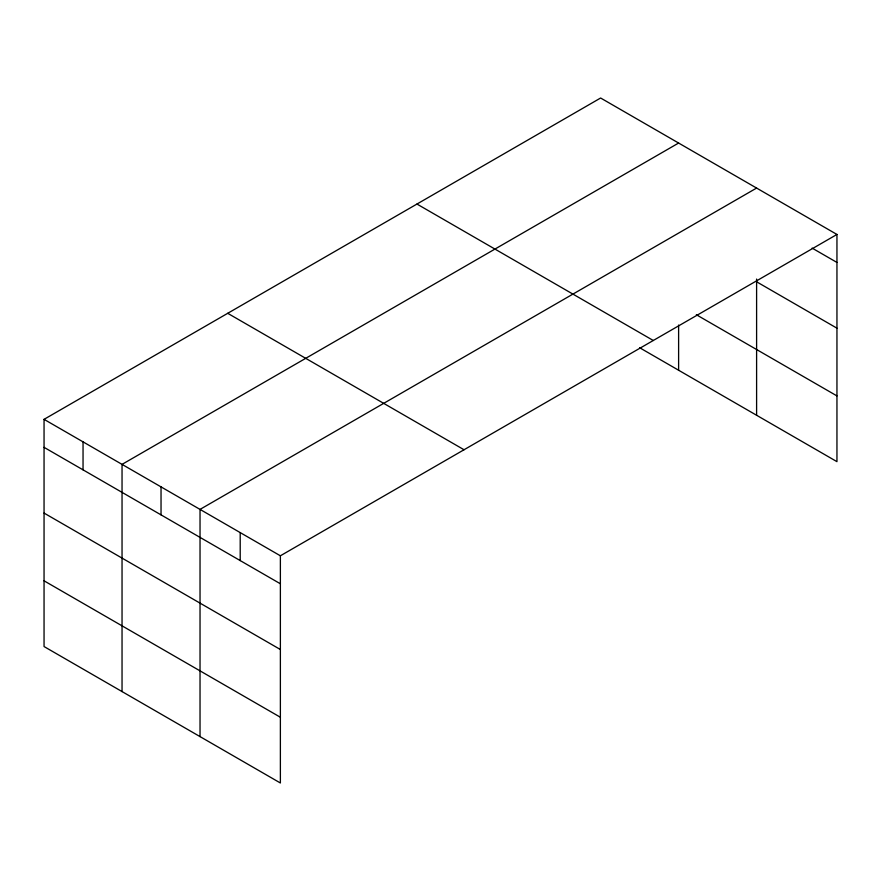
<?xml version="1.0" encoding="UTF-8"?>
<svg xmlns="http://www.w3.org/2000/svg" width="881" height="881" viewBox="0 0 881 881"><rect width="100%" height="100%" fill="white"/><g stroke="black" fill="none" stroke-linecap="round" stroke-linejoin="round"><path stroke-width="1.32" d="M836.95 234.456L600.622 98.011L44.05 419.345L44.05 646.544L280.378 782.989L280.378 555.79L836.95 234.456L836.95 461.655L639.617 347.72M756.603 415.259L756.603 279.057M678.612 143.041L122.041 464.375L122.041 691.574M756.603 188.06L200.031 509.394L200.031 736.593M812.139 248.112L836.95 262.439M756.603 281.788L836.95 328.184M696.331 314.726L836.95 395.91M416.955 204.051L653.284 340.495M227.716 313.306L464.045 449.75M44.05 419.345L280.378 555.79M44.05 447.339L280.378 583.773M44.05 513.072L280.378 649.517M44.05 580.81L280.378 717.244M678.612 325.045L678.612 370.24M240.205 532.598L240.205 560.58M161.036 486.885L161.036 514.878M83.045 441.855L83.045 469.848"/></g></svg>
